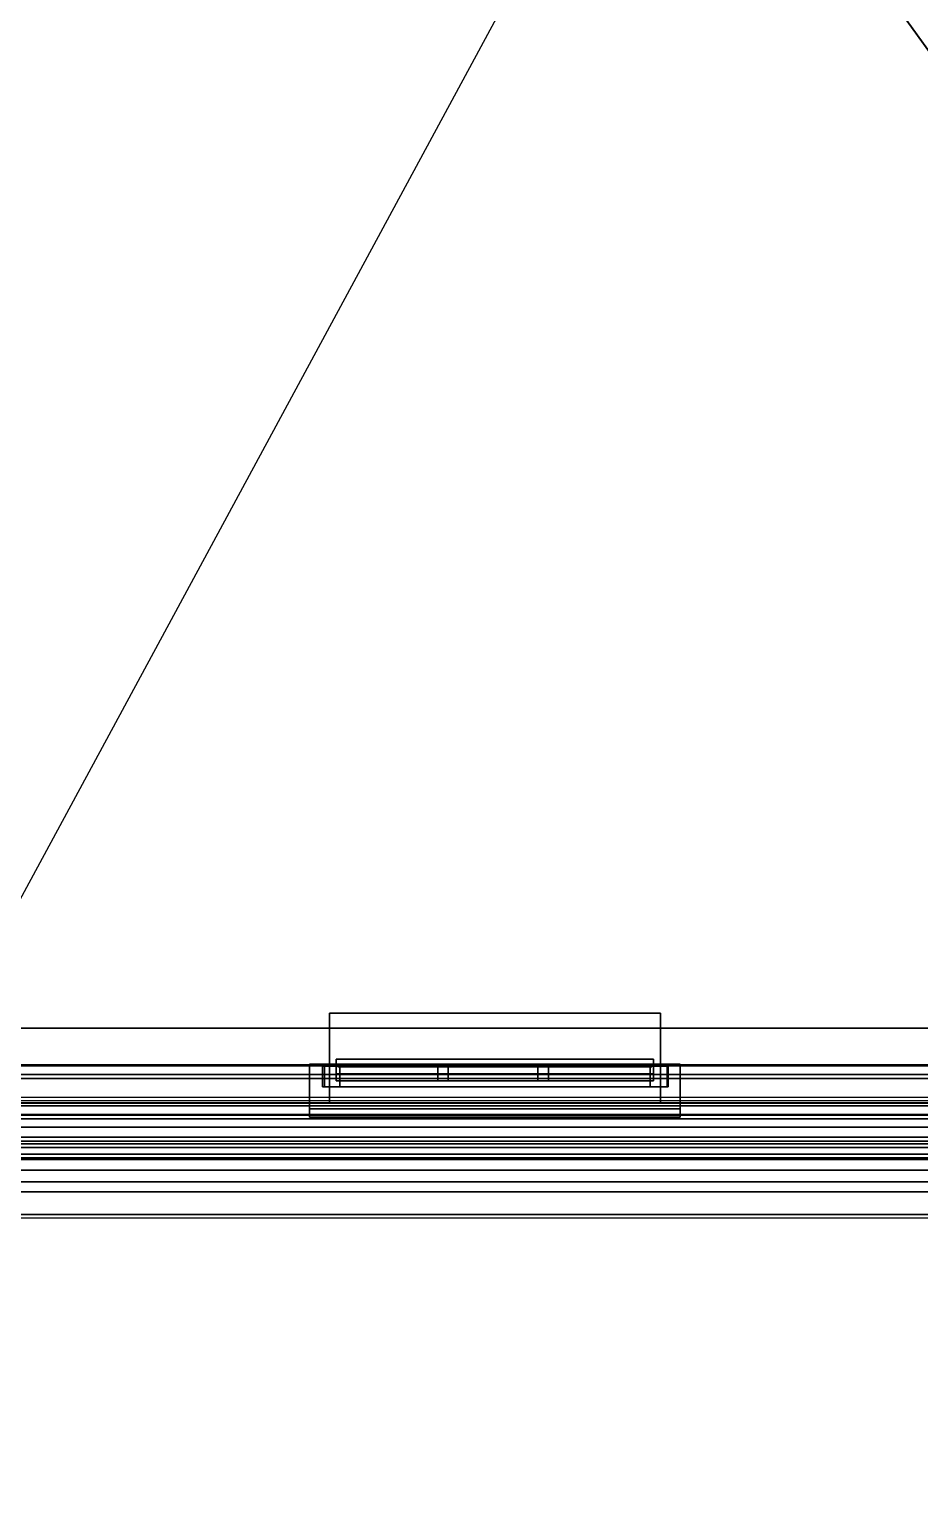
# Model space of a CAD drawing. Extents: x -152 to 154, y -106 to 95.
# Drawn here: x 77.45 to 103.27, y -63.51 to -21.02 of the extents above; entities that cross this region are included whole.
import ezdxf

# ---------------------------------------------------------------- set-up
doc = ezdxf.new("R2010")
doc.units = 0
for name, color, linetype in [('GLASS', 19, 'CONTINUOUS'), ('GROUND1', 253, 'CONTINUOUS'), ('ROOF1', 37, 'CONTINUOUS'), ('ROOF2', 59, 'CONTINUOUS'), ('WALL', 254, 'CONTINUOUS'), ('WALLBASE', 250, 'CONTINUOUS'), ('WALLCOV', 37, 'CONTINUOUS'), ('WALLVERT', 37, 'CONTINUOUS'), ('WINDOW', 9, 'CONTINUOUS')]:
    doc.layers.add(name, color=color, linetype=linetype)

msp = doc.modelspace()

# ---------------------------------------------------------------- linework, layer by layer
at = {"layer": 'GLASS'}
for points in [[(95.5, -51.123505, 87), (86.399994, -51.123505, 87), (86.399994, -51.123505, 61), (95.5, -51.123505, 61)], [(95.5, -51.123505, 50), (86.399994, -51.123505, 50), (86.399994, -51.123505, 24), (95.5, -51.123505, 24)], [(95.5, -51.123505, 16.5), (86.399994, -51.123505, 16.5), (86.399994, -51.123505, 5.5), (95.5, -51.123505, 5.5)]]:
    msp.add_3dface(points, dxfattribs=at)
at = {"layer": 'GROUND1', "invisible_edges": 8}
for points in [[(-151.5, 95, -0.075062), (-151.5, -80, -0.075062), (153.5, 95, -0.075062)], [(-151.5, -80, -0.075062), (-56.949997, -80, -0.075062), (153.5, 95, -0.075062)], [(-56.949997, -80, -0.075062), (-56.949997, -106, -0.075062), (153.5, 95, -0.075062)], [(153.5, 95, -0.075062), (-56.949997, -106, -0.075062), (58.949997, -80, -0.075062)], [(153.5, -80, -0.075062), (153.5, 95, -0.075062), (58.949997, -80, -0.075062)]]:
    msp.add_3dface(points, dxfattribs=at)
at = {"layer": 'ROOF1'}
for points in [[(127.5, -52, 105.704536), (127.5, 10, 105.704536), (127.5, 70, 105.704536), (82.527527, 10, 135.704529)], [(127.5, -52, 105.704536), (82.527527, 10, 135.704529), (0.5, 10, 135.704529), (0.5, -52, 105.704536)]]:
    msp.add_3dface(points, dxfattribs=at)
at = {"layer": 'ROOF2'}
for points in [[(132.100006, -55.5, 107.236023), (132.100006, 73.800003, 107.236023), (-130, 73.800003, 107.236023), (-130, -55.5, 107.236023)], [(82.844101, 10.491188, 135.770432), (82.350983, 10.035786, 135.778381), (126.62146, -51.420319, 106.346451), (127.123932, -50.977798, 106.33873)], [(82.844101, 10.491188, 135.770432), (127.123932, -50.977798, 106.33873), (127.123932, -50.995041, 105.35112), (82.844101, 10.473949, 134.782822)], [(82.350967, 10.053066, 136.768188), (81.857849, 9.59766, 136.776123), (126.118973, -51.845573, 107.343979), (126.621445, -51.403046, 107.336258)], [(126.62146, -51.420319, 106.346451), (82.350983, 10.035786, 135.778381), (82.350967, 10.053066, 136.768188), (126.621445, -51.403046, 107.336258)], [(81.857849, 9.580379, 135.786331), (81.364716, 9.124977, 135.794281), (125.616486, -52.305367, 106.361908), (126.118973, -51.862846, 106.354179)], [(81.857849, 9.580379, 135.786331), (126.118973, -51.862846, 106.354179), (126.118973, -51.845573, 107.343979), (81.857849, 9.59766, 136.776123)], [(81.364716, 9.107738, 134.806671), (125.616486, -52.322601, 105.37429), (125.616486, -52.305367, 106.361908), (81.364716, 9.124977, 135.794281)]]:
    msp.add_3dface(points, dxfattribs=at)
at = {"layer": 'WALL'}
for points in [[(86.149994, -49.568542, 87.199997), (86.149994, -52.168549, 87.199997), (86.149994, -52.168549, 60.800003), (86.149994, -49.568542, 60.800003)], [(86.149994, -52.168549, 60.800003), (95.75, -52.168549, 60.800003), (95.75, -49.568542, 60.800003), (86.149994, -49.568542, 60.800003)], [(95.75, -52.168549, 87.199997), (86.149994, -52.168549, 87.199997), (86.149994, -49.568542, 87.199997), (95.75, -49.568542, 87.199997)], [(86.149994, -49.568542, 50.200001), (86.149994, -52.168549, 50.200001), (86.149994, -52.168549, 23.800003), (86.149994, -49.568542, 23.800003)], [(86.149994, -52.168549, 23.800003), (95.75, -52.168549, 23.800003), (95.75, -49.568542, 23.800003), (86.149994, -49.568542, 23.800003)], [(95.75, -52.168549, 50.200001), (86.149994, -52.168549, 50.200001), (86.149994, -49.568542, 50.200001), (95.75, -49.568542, 50.200001)], [(95.75, -52.168549, 60.800003), (95.75, -52.168549, 87.199997), (95.75, -49.568542, 87.199997), (95.75, -49.568542, 60.800003)], [(95.75, -52.168549, 23.800003), (95.75, -52.168549, 50.200001), (95.75, -49.568542, 50.200001), (95.75, -49.568542, 23.800003)]]:
    msp.add_3dface(points, dxfattribs=at)
at = {"layer": 'WALL', "invisible_edges": 8}
for points in [[(73.25, -52.168549, 60.800003), (57.25, -52.168549, 55), (79.75, -52.168549, 55)], [(63.649994, -52.168549, 87.199997), (79.75, -52.168549, 100), (57.25, -52.168549, 100)], [(73.25, -52.168549, 23.800003), (57.25, -52.168549, 19.299999), (79.75, -52.168549, 19.299999)], [(63.649994, -52.168549, 50.200001), (79.75, -52.168549, 55), (57.25, -52.168549, 55)], [(79.75, -52.168549, 100), (63.649994, -52.168549, 87.199997), (73.25, -52.168549, 87.199997)], [(79.75, -52.168549, 55), (63.649994, -52.168549, 50.200001), (73.25, -52.168549, 50.200001)], [(79.75, -52.168549, 100), (73.25, -52.168549, 60.800003), (79.75, -52.168549, 55)], [(79.75, -52.168549, 100), (73.25, -52.168549, 87.199997), (73.25, -52.168549, 60.800003)], [(79.75, -52.168549, 55), (73.25, -52.168549, 23.800003), (79.75, -52.168549, 19.299999)], [(79.75, -52.168549, 55), (73.25, -52.168549, 50.200001), (73.25, -52.168549, 23.800003)], [(95.75, -52.168549, 60.800003), (79.75, -52.168549, 55), (102.25, -52.168549, 55)], [(86.149994, -52.168549, 60.800003), (79.75, -52.168549, 55), (95.75, -52.168549, 60.800003)], [(79.75, -52.168549, 55), (86.149994, -52.168549, 60.800003), (79.75, -52.168549, 100)], [(86.149994, -52.168549, 60.800003), (86.149994, -52.168549, 87.199997), (79.75, -52.168549, 100)], [(86.149994, -52.168549, 87.199997), (102.25, -52.168549, 100), (79.75, -52.168549, 100)], [(95.75, -52.168549, 23.800003), (79.75, -52.168549, 19.299999), (102.25, -52.168549, 19.299999)], [(86.149994, -52.168549, 23.800003), (79.75, -52.168549, 19.299999), (95.75, -52.168549, 23.800003)], [(79.75, -52.168549, 19.299999), (86.149994, -52.168549, 23.800003), (79.75, -52.168549, 55)], [(86.149994, -52.168549, 23.800003), (86.149994, -52.168549, 50.200001), (79.75, -52.168549, 55)], [(86.149994, -52.168549, 50.200001), (102.25, -52.168549, 55), (79.75, -52.168549, 55)], [(102.25, -52.168549, 100), (86.149994, -52.168549, 87.199997), (95.75, -52.168549, 87.199997)], [(102.25, -52.168549, 55), (86.149994, -52.168549, 50.200001), (95.75, -52.168549, 50.200001)], [(102.25, -52.168549, 100), (95.75, -52.168549, 60.800003), (102.25, -52.168549, 55)], [(102.25, -52.168549, 100), (95.75, -52.168549, 87.199997), (95.75, -52.168549, 60.800003)], [(102.25, -52.168549, 55), (95.75, -52.168549, 23.800003), (102.25, -52.168549, 19.299999)], [(102.25, -52.168549, 55), (95.75, -52.168549, 50.200001), (95.75, -52.168549, 23.800003)], [(118.25, -52.168549, 60.800003), (102.25, -52.168549, 55), (124.75, -52.168549, 55)], [(108.649994, -52.168549, 60.800003), (102.25, -52.168549, 55), (118.25, -52.168549, 60.800003)], [(102.25, -52.168549, 55), (108.649994, -52.168549, 60.800003), (102.25, -52.168549, 100)], [(108.649994, -52.168549, 60.800003), (108.649994, -52.168549, 87.199997), (102.25, -52.168549, 100)], [(108.649994, -52.168549, 87.199997), (124.75, -52.168549, 100), (102.25, -52.168549, 100)], [(118.25, -52.168549, 23.800003), (102.25, -52.168549, 19.299999), (124.75, -52.168549, 19.299999)], [(108.649994, -52.168549, 23.800003), (102.25, -52.168549, 19.299999), (118.25, -52.168549, 23.800003)], [(102.25, -52.168549, 19.299999), (108.649994, -52.168549, 23.800003), (102.25, -52.168549, 55)], [(108.649994, -52.168549, 23.800003), (108.649994, -52.168549, 50.200001), (102.25, -52.168549, 55)], [(108.649994, -52.168549, 50.200001), (124.75, -52.168549, 55), (102.25, -52.168549, 55)]]:
    msp.add_3dface(points, dxfattribs=at)
at = {"layer": 'WALLBASE'}
for points in [[(86.149994, -49.568542, 16.700001), (86.149994, -52.168549, 16.700001), (86.149994, -52.168549, 5.300003), (86.149994, -49.568542, 5.300003)], [(86.149994, -52.168549, 5.300003), (95.75, -52.168549, 5.300003), (95.75, -49.568542, 5.300003), (86.149994, -49.568542, 5.300003)], [(95.75, -52.168549, 16.700001), (86.149994, -52.168549, 16.700001), (86.149994, -49.568542, 16.700001), (95.75, -49.568542, 16.700001)], [(95.75, -52.168549, 5.300003), (95.75, -52.168549, 16.700001), (95.75, -49.568542, 16.700001), (95.75, -49.568542, 5.300003)]]:
    msp.add_3dface(points, dxfattribs=at)
at = {"layer": 'WALLBASE', "invisible_edges": 8}
for points in [[(73.25, -52.168549, 5.300003), (57.25, -52.168549, -0.5), (79.75, -52.168549, -0.5)], [(63.649994, -52.168549, 16.700001), (79.75, -52.168549, 19.299999), (57.25, -52.168549, 19.299999)], [(79.75, -52.168549, 19.299999), (63.649994, -52.168549, 16.700001), (73.25, -52.168549, 16.700001)], [(79.75, -52.168549, 19.299999), (73.25, -52.168549, 5.300003), (79.75, -52.168549, -0.5)], [(79.75, -52.168549, 19.299999), (73.25, -52.168549, 16.700001), (73.25, -52.168549, 5.300003)], [(95.75, -52.168549, 5.300003), (79.75, -52.168549, -0.5), (102.25, -52.168549, -0.5)], [(86.149994, -52.168549, 5.300003), (79.75, -52.168549, -0.5), (95.75, -52.168549, 5.300003)], [(79.75, -52.168549, -0.5), (86.149994, -52.168549, 5.300003), (79.75, -52.168549, 19.299999)], [(86.149994, -52.168549, 5.300003), (86.149994, -52.168549, 16.700001), (79.75, -52.168549, 19.299999)], [(86.149994, -52.168549, 16.700001), (102.25, -52.168549, 19.299999), (79.75, -52.168549, 19.299999)], [(102.25, -52.168549, 19.299999), (86.149994, -52.168549, 16.700001), (95.75, -52.168549, 16.700001)], [(102.25, -52.168549, 19.299999), (95.75, -52.168549, 5.300003), (102.25, -52.168549, -0.5)], [(102.25, -52.168549, 19.299999), (95.75, -52.168549, 16.700001), (95.75, -52.168549, 5.300003)], [(118.25, -52.168549, 5.300003), (102.25, -52.168549, -0.5), (124.75, -52.168549, -0.5)], [(108.649994, -52.168549, 5.300003), (102.25, -52.168549, -0.5), (118.25, -52.168549, 5.300003)], [(102.25, -52.168549, -0.5), (108.649994, -52.168549, 5.300003), (102.25, -52.168549, 19.299999)], [(108.649994, -52.168549, 5.300003), (108.649994, -52.168549, 16.700001), (102.25, -52.168549, 19.299999)], [(108.649994, -52.168549, 16.700001), (124.75, -52.168549, 19.299999), (102.25, -52.168549, 19.299999)]]:
    msp.add_3dface(points, dxfattribs=at)
at = {"layer": 'WALLCOV'}
for points in [[(128.44664, -51.346649, 105.219116), (130.874268, -53.774277, 105.273132), (-128.474274, -53.774277, 105.273132), (-126.046646, -51.346649, 105.219116)], [(128.560883, -51.460892, 102.896202), (128.18959, -51.0896, 103.112289), (-125.789597, -51.0896, 103.112289), (-126.160889, -51.460892, 102.896202)], [(128.161041, -51.061035, 104.949005), (128.44664, -51.346649, 105.219116), (-126.046646, -51.346649, 105.219116), (-125.761047, -51.061035, 104.949005)], [(128.18959, -51.0896, 103.112289), (128.161041, -51.061035, 104.949005), (-125.761047, -51.061035, 104.949005), (-125.789597, -51.0896, 103.112289)], [(129.729019, -52.629028, 102.834152), (128.560883, -51.460892, 102.896202), (-126.160889, -51.460892, 102.896202), (-127.329025, -52.629028, 102.834152)], [(129.199997, -52.100006, 100.1269), (129.971191, -52.871185, 100.035751), (-127.571198, -52.871185, 100.035751), (-126.800003, -52.100006, 100.1269)], [(129.271591, -52.171585, 102.591988), (129.729019, -52.629028, 102.834152), (-127.329025, -52.629028, 102.834152), (-126.871597, -52.171585, 102.591988)], [(129.621384, -52.521393, 101.246597), (129.35231, -52.252319, 101.085152), (-126.952316, -52.252319, 101.085152), (-127.22139, -52.521393, 101.246597)], [(129.35231, -52.252319, 101.085152), (129.271591, -52.171585, 102.591988), (-126.871597, -52.171585, 102.591988), (-126.952316, -52.252319, 101.085152)], [(130.267166, -53.167175, 101.085152), (129.621384, -52.521393, 101.246597), (-127.22139, -52.521393, 101.246597), (-127.867172, -53.167175, 101.085152)], [(129.971191, -52.871185, 100.035751), (130.267166, -53.167175, 99.524506), (-127.867172, -53.167175, 99.524506), (-127.571198, -52.871185, 100.035751)], [(130.267166, -53.167175, 99.524506), (130.912964, -53.812958, 99.524506), (-128.51297, -53.812958, 99.524506), (-127.867172, -53.167175, 99.524506)], [(130.859146, -53.75914, 101.246597), (130.455521, -53.35553, 101.273506), (-128.055527, -53.35553, 101.273506), (-128.459152, -53.75914, 101.246597)], [(130.563156, -53.463165, 100.789169), (130.859146, -53.75914, 101.246597), (-128.459152, -53.75914, 101.246597), (-128.163162, -53.463165, 100.789169)], [(130.751511, -53.65152, 100.600815), (130.374802, -53.274811, 100.627716), (-127.974808, -53.274811, 100.627716), (-128.351517, -53.65152, 100.600815)], [(130.374802, -53.274811, 100.627716), (130.563156, -53.463165, 100.789169), (-128.163162, -53.463165, 100.789169), (-127.974808, -53.274811, 100.627716)], [(130.455521, -53.35553, 101.273506), (130.267166, -53.167175, 101.085152), (-127.867172, -53.167175, 101.085152), (-128.055527, -53.35553, 101.273506)], [(130.874268, -53.774277, 105.273132), (131.216995, -54.117004, 105.543243), (-128.817001, -54.117004, 105.543243), (-128.474274, -53.774277, 105.273132)], [(130.912964, -53.812958, 99.766678), (130.751511, -53.65152, 100.008842), (-128.351517, -53.65152, 100.008842), (-128.51297, -53.812958, 99.766678)], [(130.912964, -53.812958, 99.524506), (130.912964, -53.812958, 99.766678), (-128.51297, -53.812958, 99.766678), (-128.51297, -53.812958, 99.524506)], [(130.751511, -53.65152, 100.008842), (130.751511, -53.65152, 100.600815), (-128.351517, -53.65152, 100.600815), (-128.351517, -53.65152, 100.008842)], [(131.216995, -54.117004, 106.029434), (131.559723, -54.459732, 106.056442), (-129.159729, -54.459732, 106.056442), (-128.817001, -54.117004, 106.029434)], [(131.216995, -54.117004, 105.543243), (131.216995, -54.117004, 106.029434), (-128.817001, -54.117004, 106.029434), (-128.817001, -54.117004, 105.543243)], [(131.845322, -54.745331, 106.677689), (132.502213, -55.402222, 106.785728), (-130.102219, -55.402222, 106.785728), (-129.445328, -54.745331, 106.677689)], [(131.559723, -54.459732, 106.434586), (131.845322, -54.745331, 106.677689), (-129.445328, -54.745331, 106.677689), (-129.159729, -54.459732, 106.434586)], [(131.559723, -54.459732, 106.056442), (131.559723, -54.459732, 106.434586), (-129.159729, -54.459732, 106.434586), (-129.159729, -54.459732, 106.056442)], [(132.502213, -55.402222, 106.785728), (132.507172, -55.407181, 107.244904), (-130.107178, -55.407181, 107.244904), (-130.102219, -55.402222, 106.785728)]]:
    msp.add_3dface(points, dxfattribs=at)
at = {"layer": 'WALLVERT'}
for points in [[(-120.5, -50, 19), (-120.5, -50, 22), (124.5, -50, 22), (124.5, -50, 19)], [(-120.5, -50, 22), (-120.5, -52.5, 22), (124.5, -52.5, 22), (124.5, -50, 22)], [(124.5, -52.5, 19), (-120.5, -52.5, 19), (-120.5, -50, 19), (124.5, -50, 19)], [(124.5, -52.5, 22), (-120.5, -52.5, 22), (-120.5, -52.5, 19), (124.5, -52.5, 19)]]:
    msp.add_3dface(points, dxfattribs=at)
at = {"layer": 'WINDOW'}
for points in [[(95.550003, -50.899994, 71.849998), (86.349991, -50.899994, 71.849998), (86.349991, -50.899994, 72.150002), (95.550003, -50.899994, 72.150002)], [(86.349991, -50.899994, 72.150002), (86.349991, -51.323502, 72.150002), (95.550003, -51.323502, 72.150002), (95.550003, -50.899994, 72.150002)], [(86.349991, -50.899994, 71.849998), (86.349991, -51.323502, 71.849998), (86.349991, -51.323502, 72.150002), (86.349991, -50.899994, 72.150002)], [(95.550003, -51.323502, 71.849998), (86.349991, -51.323502, 71.849998), (86.349991, -50.899994, 71.849998), (95.550003, -50.899994, 71.849998)], [(95.550003, -50.899994, 34.849998), (86.349991, -50.899994, 34.849998), (86.349991, -50.899994, 35.150002), (95.550003, -50.899994, 35.150002)], [(86.349991, -50.899994, 35.150002), (86.349991, -51.323502, 35.150002), (95.550003, -51.323502, 35.150002), (95.550003, -50.899994, 35.150002)], [(86.349991, -50.899994, 34.849998), (86.349991, -51.323502, 34.849998), (86.349991, -51.323502, 35.150002), (86.349991, -50.899994, 35.150002)], [(95.550003, -51.323502, 34.849998), (86.349991, -51.323502, 34.849998), (86.349991, -50.899994, 34.849998), (95.550003, -50.899994, 34.849998)], [(95.550003, -51.323502, 72.150002), (95.550003, -51.323502, 71.849998), (95.550003, -50.899994, 71.849998), (95.550003, -50.899994, 72.150002)], [(95.550003, -51.323502, 35.150002), (95.550003, -51.323502, 34.849998), (95.550003, -50.899994, 34.849998), (95.550003, -50.899994, 35.150002)], [(96.325745, -51.045197, 60.849998), (85.574249, -51.045197, 60.849998), (85.574249, -51.045197, 61.150002), (96.325745, -51.045197, 61.150002)], [(96.325745, -52.57782, 60.849998), (85.574249, -52.57782, 60.849998), (85.574249, -51.045197, 60.849998), (96.325745, -51.045197, 60.849998)], [(85.574249, -51.045197, 61.150002), (85.574249, -52.336792, 61.150002), (96.325745, -52.336792, 61.150002), (96.325745, -51.045197, 61.150002)], [(85.574249, -51.045197, 60.550003), (85.574249, -51.045197, 60.849998), (96.325745, -51.045197, 60.849998), (96.325745, -51.045197, 60.550003)], [(85.574249, -51.045197, 60.849998), (85.574249, -52.57782, 60.849998), (96.325745, -52.57782, 60.849998), (96.325745, -51.045197, 60.849998)], [(96.325745, -52.336792, 60.550003), (85.574249, -52.336792, 60.550003), (85.574249, -51.045197, 60.550003), (96.325745, -51.045197, 60.550003)], [(96.325745, -51.045197, 23.849998), (85.574249, -51.045197, 23.849998), (85.574249, -51.045197, 24.150002), (96.325745, -51.045197, 24.150002)], [(96.325745, -52.57782, 23.849998), (85.574249, -52.57782, 23.849998), (85.574249, -51.045197, 23.849998), (96.325745, -51.045197, 23.849998)], [(85.574249, -51.045197, 24.150002), (85.574249, -52.336792, 24.150002), (96.325745, -52.336792, 24.150002), (96.325745, -51.045197, 24.150002)], [(85.574249, -51.045197, 23.550003), (85.574249, -51.045197, 23.849998), (96.325745, -51.045197, 23.849998), (96.325745, -51.045197, 23.550003)], [(85.574249, -51.045197, 23.849998), (85.574249, -52.57782, 23.849998), (96.325745, -52.57782, 23.849998), (96.325745, -51.045197, 23.849998)], [(96.325745, -52.336792, 23.550003), (85.574249, -52.336792, 23.550003), (85.574249, -51.045197, 23.550003), (96.325745, -51.045197, 23.550003)], [(96.325745, -51.045197, 5.349998), (85.574249, -51.045197, 5.349998), (85.574249, -51.045197, 5.650002), (96.325745, -51.045197, 5.650002)], [(96.325745, -52.57782, 5.349998), (85.574249, -52.57782, 5.349998), (85.574249, -51.045197, 5.349998), (96.325745, -51.045197, 5.349998)], [(85.574249, -51.045197, 5.650002), (85.574249, -52.336792, 5.650002), (96.325745, -52.336792, 5.650002), (96.325745, -51.045197, 5.650002)], [(85.574249, -51.045197, 5.050003), (85.574249, -51.045197, 5.349998), (96.325745, -51.045197, 5.349998), (96.325745, -51.045197, 5.050003)], [(85.574249, -51.045197, 5.349998), (85.574249, -52.57782, 5.349998), (96.325745, -52.57782, 5.349998), (96.325745, -51.045197, 5.349998)], [(96.325745, -52.336792, 5.050003), (85.574249, -52.336792, 5.050003), (85.574249, -51.045197, 5.050003), (96.325745, -51.045197, 5.050003)], [(86.449997, -51.699997, 60.626999), (85.949997, -51.699997, 60.626999), (85.949997, -51.100006, 60.626999), (86.449997, -51.100006, 60.626999)], [(85.949997, -51.100006, 87.488998), (85.949997, -51.699997, 87.488998), (86.449997, -51.699997, 87.488998), (86.449997, -51.100006, 87.488998)], [(85.949997, -51.100006, 60.626999), (85.949997, -51.100006, 87.488998), (86.449997, -51.100006, 87.488998), (86.449997, -51.100006, 60.626999)], [(85.949997, -51.699997, 60.626999), (85.949997, -51.699997, 87.488998), (85.949997, -51.100006, 87.488998), (85.949997, -51.100006, 60.626999)], [(86.449997, -51.699997, 23.626999), (85.949997, -51.699997, 23.626999), (85.949997, -51.100006, 23.626999), (86.449997, -51.100006, 23.626999)], [(85.949997, -51.100006, 50.488998), (85.949997, -51.699997, 50.488998), (86.449997, -51.699997, 50.488998), (86.449997, -51.100006, 50.488998)], [(85.949997, -51.100006, 23.626999), (85.949997, -51.100006, 50.488998), (86.449997, -51.100006, 50.488998), (86.449997, -51.100006, 23.626999)], [(85.949997, -51.699997, 23.626999), (85.949997, -51.699997, 50.488998), (85.949997, -51.100006, 50.488998), (85.949997, -51.100006, 23.626999)], [(86.449997, -51.699997, 5.126999), (85.949997, -51.699997, 5.126999), (85.949997, -51.100006, 5.126999), (86.449997, -51.100006, 5.126999)], [(85.949997, -51.100006, 16.988998), (85.949997, -51.699997, 16.988998), (86.449997, -51.699997, 16.988998), (86.449997, -51.100006, 16.988998)], [(85.949997, -51.100006, 5.126999), (85.949997, -51.100006, 16.988998), (86.449997, -51.100006, 16.988998), (86.449997, -51.100006, 5.126999)], [(85.949997, -51.699997, 5.126999), (85.949997, -51.699997, 16.988998), (85.949997, -51.100006, 16.988998), (85.949997, -51.100006, 5.126999)], [(86.011002, -51.100006, 87.5), (86.011002, -51.699997, 87.5), (95.972992, -51.699997, 87.5), (95.972992, -51.100006, 87.5)], [(86.011002, -51.100006, 87), (86.011002, -51.699997, 87), (86.011002, -51.699997, 87.5), (86.011002, -51.100006, 87.5)], [(95.972992, -51.100006, 87), (86.011002, -51.100006, 87), (86.011002, -51.100006, 87.5), (95.972992, -51.100006, 87.5)], [(95.972992, -51.699997, 87), (86.011002, -51.699997, 87), (86.011002, -51.100006, 87), (95.972992, -51.100006, 87)], [(86.011002, -51.100006, 50.5), (86.011002, -51.699997, 50.5), (95.972992, -51.699997, 50.5), (95.972992, -51.100006, 50.5)], [(86.011002, -51.100006, 50), (86.011002, -51.699997, 50), (86.011002, -51.699997, 50.5), (86.011002, -51.100006, 50.5)], [(95.972992, -51.100006, 50), (86.011002, -51.100006, 50), (86.011002, -51.100006, 50.5), (95.972992, -51.100006, 50.5)], [(95.972992, -51.699997, 50), (86.011002, -51.699997, 50), (86.011002, -51.100006, 50), (95.972992, -51.100006, 50)], [(86.011002, -51.100006, 17), (86.011002, -51.699997, 17), (95.972992, -51.699997, 17), (95.972992, -51.100006, 17)], [(86.011002, -51.100006, 16.5), (86.011002, -51.699997, 16.5), (86.011002, -51.699997, 17), (86.011002, -51.100006, 17)], [(95.972992, -51.100006, 16.5), (86.011002, -51.100006, 16.5), (86.011002, -51.100006, 17), (95.972992, -51.100006, 17)], [(95.972992, -51.699997, 16.5), (86.011002, -51.699997, 16.5), (86.011002, -51.100006, 16.5), (95.972992, -51.100006, 16.5)], [(95.550003, -51.100006, 64.449997), (86.349991, -51.100006, 64.449997), (86.349991, -51.100006, 64.75), (95.550003, -51.100006, 64.75)], [(86.349991, -51.100006, 64.75), (86.349991, -51.523499, 64.75), (95.550003, -51.523499, 64.75), (95.550003, -51.100006, 64.75)], [(86.349991, -51.100006, 64.449997), (86.349991, -51.523499, 64.449997), (86.349991, -51.523499, 64.75), (86.349991, -51.100006, 64.75)], [(95.550003, -51.523499, 64.449997), (86.349991, -51.523499, 64.449997), (86.349991, -51.100006, 64.449997), (95.550003, -51.100006, 64.449997)], [(95.550003, -51.100006, 68.25), (86.349991, -51.100006, 68.25), (86.349991, -51.100006, 68.550003), (95.550003, -51.100006, 68.550003)], [(86.349991, -51.100006, 68.550003), (86.349991, -51.523499, 68.550003), (95.550003, -51.523499, 68.550003), (95.550003, -51.100006, 68.550003)], [(86.349991, -51.100006, 68.25), (86.349991, -51.523499, 68.25), (86.349991, -51.523499, 68.550003), (86.349991, -51.100006, 68.550003)], [(95.550003, -51.523499, 68.25), (86.349991, -51.523499, 68.25), (86.349991, -51.100006, 68.25), (95.550003, -51.100006, 68.25)], [(95.550003, -51.100006, 71.998505), (86.349991, -51.100006, 71.998505), (86.349991, -51.100006, 72.601501), (95.550003, -51.100006, 72.601501)], [(86.349991, -51.100006, 72.601501), (86.349991, -51.523499, 72.601501), (95.550003, -51.523499, 72.601501), (95.550003, -51.100006, 72.601501)], [(86.349991, -51.100006, 71.998505), (86.349991, -51.523499, 71.998505), (86.349991, -51.523499, 72.601501), (86.349991, -51.100006, 72.601501)], [(95.550003, -51.523499, 71.998505), (86.349991, -51.523499, 71.998505), (86.349991, -51.100006, 71.998505), (95.550003, -51.100006, 71.998505)], [(95.550003, -51.100006, 75.849998), (86.349991, -51.100006, 75.849998), (86.349991, -51.100006, 76.150002), (95.550003, -51.100006, 76.150002)], [(86.349991, -51.100006, 76.150002), (86.349991, -51.523499, 76.150002), (95.550003, -51.523499, 76.150002), (95.550003, -51.100006, 76.150002)], [(86.349991, -51.100006, 75.849998), (86.349991, -51.523499, 75.849998), (86.349991, -51.523499, 76.150002), (86.349991, -51.100006, 76.150002)], [(95.550003, -51.523499, 75.849998), (86.349991, -51.523499, 75.849998), (86.349991, -51.100006, 75.849998), (95.550003, -51.100006, 75.849998)], [(95.550003, -51.100006, 79.449997), (86.349991, -51.100006, 79.449997), (86.349991, -51.100006, 79.75), (95.550003, -51.100006, 79.75)], [(86.349991, -51.100006, 79.75), (86.349991, -51.523499, 79.75), (95.550003, -51.523499, 79.75), (95.550003, -51.100006, 79.75)], [(86.349991, -51.100006, 79.449997), (86.349991, -51.523499, 79.449997), (86.349991, -51.523499, 79.75), (86.349991, -51.100006, 79.75)], [(95.550003, -51.523499, 79.449997), (86.349991, -51.523499, 79.449997), (86.349991, -51.100006, 79.449997), (95.550003, -51.100006, 79.449997)], [(95.550003, -51.100006, 83.25), (86.349991, -51.100006, 83.25), (86.349991, -51.100006, 83.550003), (95.550003, -51.100006, 83.550003)], [(86.349991, -51.100006, 83.550003), (86.349991, -51.523499, 83.550003), (95.550003, -51.523499, 83.550003), (95.550003, -51.100006, 83.550003)], [(86.349991, -51.100006, 83.25), (86.349991, -51.523499, 83.25), (86.349991, -51.523499, 83.550003), (86.349991, -51.100006, 83.550003)], [(95.550003, -51.523499, 83.25), (86.349991, -51.523499, 83.25), (86.349991, -51.100006, 83.25), (95.550003, -51.100006, 83.25)], [(95.550003, -51.100006, 27.450001), (86.349991, -51.100006, 27.450001), (86.349991, -51.100006, 27.75), (95.550003, -51.100006, 27.75)], [(86.349991, -51.100006, 27.75), (86.349991, -51.523499, 27.75), (95.550003, -51.523499, 27.75), (95.550003, -51.100006, 27.75)], [(86.349991, -51.100006, 27.450001), (86.349991, -51.523499, 27.450001), (86.349991, -51.523499, 27.75), (86.349991, -51.100006, 27.75)], [(95.550003, -51.523499, 27.450001), (86.349991, -51.523499, 27.450001), (86.349991, -51.100006, 27.450001), (95.550003, -51.100006, 27.450001)], [(95.550003, -51.100006, 31.25), (86.349991, -51.100006, 31.25), (86.349991, -51.100006, 31.549999), (95.550003, -51.100006, 31.549999)], [(86.349991, -51.100006, 31.549999), (86.349991, -51.523499, 31.549999), (95.550003, -51.523499, 31.549999), (95.550003, -51.100006, 31.549999)], [(86.349991, -51.100006, 31.25), (86.349991, -51.523499, 31.25), (86.349991, -51.523499, 31.549999), (86.349991, -51.100006, 31.549999)], [(95.550003, -51.523499, 31.25), (86.349991, -51.523499, 31.25), (86.349991, -51.100006, 31.25), (95.550003, -51.100006, 31.25)], [(95.550003, -51.100006, 34.998501), (86.349991, -51.100006, 34.998501), (86.349991, -51.100006, 35.601501), (95.550003, -51.100006, 35.601501)], [(86.349991, -51.100006, 35.601501), (86.349991, -51.523499, 35.601501), (95.550003, -51.523499, 35.601501), (95.550003, -51.100006, 35.601501)], [(86.349991, -51.100006, 34.998501), (86.349991, -51.523499, 34.998501), (86.349991, -51.523499, 35.601501), (86.349991, -51.100006, 35.601501)], [(95.550003, -51.523499, 34.998501), (86.349991, -51.523499, 34.998501), (86.349991, -51.100006, 34.998501), (95.550003, -51.100006, 34.998501)], [(95.550003, -51.100006, 38.849998), (86.349991, -51.100006, 38.849998), (86.349991, -51.100006, 39.150002), (95.550003, -51.100006, 39.150002)], [(86.349991, -51.100006, 39.150002), (86.349991, -51.523499, 39.150002), (95.550003, -51.523499, 39.150002), (95.550003, -51.100006, 39.150002)], [(86.349991, -51.100006, 38.849998), (86.349991, -51.523499, 38.849998), (86.349991, -51.523499, 39.150002), (86.349991, -51.100006, 39.150002)], [(95.550003, -51.523499, 38.849998), (86.349991, -51.523499, 38.849998), (86.349991, -51.100006, 38.849998), (95.550003, -51.100006, 38.849998)], [(95.550003, -51.100006, 42.450001), (86.349991, -51.100006, 42.450001), (86.349991, -51.100006, 42.75), (95.550003, -51.100006, 42.75)], [(86.349991, -51.100006, 42.75), (86.349991, -51.523499, 42.75), (95.550003, -51.523499, 42.75), (95.550003, -51.100006, 42.75)], [(86.349991, -51.100006, 42.450001), (86.349991, -51.523499, 42.450001), (86.349991, -51.523499, 42.75), (86.349991, -51.100006, 42.75)], [(95.550003, -51.523499, 42.450001), (86.349991, -51.523499, 42.450001), (86.349991, -51.100006, 42.450001), (95.550003, -51.100006, 42.450001)], [(95.550003, -51.100006, 46.25), (86.349991, -51.100006, 46.25), (86.349991, -51.100006, 46.549999), (95.550003, -51.100006, 46.549999)], [(86.349991, -51.100006, 46.549999), (86.349991, -51.523499, 46.549999), (95.550003, -51.523499, 46.549999), (95.550003, -51.100006, 46.549999)], [(86.349991, -51.100006, 46.25), (86.349991, -51.523499, 46.25), (86.349991, -51.523499, 46.549999), (86.349991, -51.100006, 46.549999)], [(95.550003, -51.523499, 46.25), (86.349991, -51.523499, 46.25), (86.349991, -51.100006, 46.25), (95.550003, -51.100006, 46.25)], [(95.550003, -51.100006, 8.950001), (86.349991, -51.100006, 8.950001), (86.349991, -51.100006, 9.25), (95.550003, -51.100006, 9.25)], [(86.349991, -51.100006, 9.25), (86.349991, -51.523499, 9.25), (95.550003, -51.523499, 9.25), (95.550003, -51.100006, 9.25)], [(86.349991, -51.100006, 8.950001), (86.349991, -51.523499, 8.950001), (86.349991, -51.523499, 9.25), (86.349991, -51.100006, 9.25)], [(95.550003, -51.523499, 8.950001), (86.349991, -51.523499, 8.950001), (86.349991, -51.100006, 8.950001), (95.550003, -51.100006, 8.950001)], [(95.550003, -51.100006, 12.75), (86.349991, -51.100006, 12.75), (86.349991, -51.100006, 13.049999), (95.550003, -51.100006, 13.049999)], [(86.349991, -51.100006, 13.049999), (86.349991, -51.523499, 13.049999), (95.550003, -51.523499, 13.049999), (95.550003, -51.100006, 13.049999)], [(86.349991, -51.100006, 12.75), (86.349991, -51.523499, 12.75), (86.349991, -51.523499, 13.049999), (86.349991, -51.100006, 13.049999)], [(95.550003, -51.523499, 12.75), (86.349991, -51.523499, 12.75), (86.349991, -51.100006, 12.75), (95.550003, -51.100006, 12.75)], [(86.349991, -51.323502, 72.150002), (86.349991, -51.323502, 71.849998), (95.550003, -51.323502, 71.849998), (95.550003, -51.323502, 72.150002)], [(86.349991, -51.323502, 35.150002), (86.349991, -51.323502, 34.849998), (95.550003, -51.323502, 34.849998), (95.550003, -51.323502, 35.150002)], [(86.449997, -51.100006, 87.488998), (86.449997, -51.699997, 87.488998), (86.449997, -51.699997, 60.626999), (86.449997, -51.100006, 60.626999)], [(86.449997, -51.100006, 50.488998), (86.449997, -51.699997, 50.488998), (86.449997, -51.699997, 23.626999), (86.449997, -51.100006, 23.626999)], [(86.449997, -51.100006, 16.988998), (86.449997, -51.699997, 16.988998), (86.449997, -51.699997, 5.126999), (86.449997, -51.100006, 5.126999)], [(89.600006, -51.100006, 87.399994), (89.600006, -51.100006, 61.099998), (89.300003, -51.100006, 61.099998), (89.300003, -51.100006, 87.399994)], [(89.300003, -51.100006, 61.099998), (89.300003, -51.523499, 61.099998), (89.300003, -51.523499, 87.399994), (89.300003, -51.100006, 87.399994)], [(89.600006, -51.100006, 61.099998), (89.600006, -51.523499, 61.099998), (89.300003, -51.523499, 61.099998), (89.300003, -51.100006, 61.099998)], [(89.300003, -51.523499, 87.399994), (89.600006, -51.523499, 87.399994), (89.600006, -51.100006, 87.399994), (89.300003, -51.100006, 87.399994)], [(89.600006, -51.100006, 50.399998), (89.600006, -51.100006, 24.099998), (89.300003, -51.100006, 24.099998), (89.300003, -51.100006, 50.399998)], [(89.300003, -51.100006, 24.099998), (89.300003, -51.523499, 24.099998), (89.300003, -51.523499, 50.399998), (89.300003, -51.100006, 50.399998)], [(89.600006, -51.100006, 24.099998), (89.600006, -51.523499, 24.099998), (89.300003, -51.523499, 24.099998), (89.300003, -51.100006, 24.099998)], [(89.300003, -51.523499, 50.399998), (89.600006, -51.523499, 50.399998), (89.600006, -51.100006, 50.399998), (89.300003, -51.100006, 50.399998)], [(89.600006, -51.100006, 16.899998), (89.600006, -51.100006, 5.599998), (89.300003, -51.100006, 5.599998), (89.300003, -51.100006, 16.899998)], [(89.300003, -51.100006, 5.599998), (89.300003, -51.523499, 5.599998), (89.300003, -51.523499, 16.899998), (89.300003, -51.100006, 16.899998)], [(89.600006, -51.100006, 5.599998), (89.600006, -51.523499, 5.599998), (89.300003, -51.523499, 5.599998), (89.300003, -51.100006, 5.599998)], [(89.300003, -51.523499, 16.899998), (89.600006, -51.523499, 16.899998), (89.600006, -51.100006, 16.899998), (89.300003, -51.100006, 16.899998)], [(89.600006, -51.523499, 87.399994), (89.600006, -51.523499, 61.099998), (89.600006, -51.100006, 61.099998), (89.600006, -51.100006, 87.399994)], [(89.600006, -51.523499, 50.399998), (89.600006, -51.523499, 24.099998), (89.600006, -51.100006, 24.099998), (89.600006, -51.100006, 50.399998)], [(89.600006, -51.523499, 16.899998), (89.600006, -51.523499, 5.599998), (89.600006, -51.100006, 5.599998), (89.600006, -51.100006, 16.899998)], [(92.5, -51.100006, 87.399994), (92.5, -51.100006, 61.099998), (92.199997, -51.100006, 61.099998), (92.199997, -51.100006, 87.399994)], [(92.199997, -51.100006, 61.099998), (92.199997, -51.523499, 61.099998), (92.199997, -51.523499, 87.399994), (92.199997, -51.100006, 87.399994)], [(92.5, -51.100006, 61.099998), (92.5, -51.523499, 61.099998), (92.199997, -51.523499, 61.099998), (92.199997, -51.100006, 61.099998)], [(92.199997, -51.523499, 87.399994), (92.5, -51.523499, 87.399994), (92.5, -51.100006, 87.399994), (92.199997, -51.100006, 87.399994)], [(92.5, -51.100006, 50.399998), (92.5, -51.100006, 24.099998), (92.199997, -51.100006, 24.099998), (92.199997, -51.100006, 50.399998)], [(92.199997, -51.100006, 24.099998), (92.199997, -51.523499, 24.099998), (92.199997, -51.523499, 50.399998), (92.199997, -51.100006, 50.399998)], [(92.5, -51.100006, 24.099998), (92.5, -51.523499, 24.099998), (92.199997, -51.523499, 24.099998), (92.199997, -51.100006, 24.099998)], [(92.199997, -51.523499, 50.399998), (92.5, -51.523499, 50.399998), (92.5, -51.100006, 50.399998), (92.199997, -51.100006, 50.399998)], [(92.5, -51.100006, 16.899998), (92.5, -51.100006, 5.599998), (92.199997, -51.100006, 5.599998), (92.199997, -51.100006, 16.899998)], [(92.199997, -51.100006, 5.599998), (92.199997, -51.523499, 5.599998), (92.199997, -51.523499, 16.899998), (92.199997, -51.100006, 16.899998)], [(92.5, -51.100006, 5.599998), (92.5, -51.523499, 5.599998), (92.199997, -51.523499, 5.599998), (92.199997, -51.100006, 5.599998)], [(92.199997, -51.523499, 16.899998), (92.5, -51.523499, 16.899998), (92.5, -51.100006, 16.899998), (92.199997, -51.100006, 16.899998)], [(92.5, -51.523499, 87.399994), (92.5, -51.523499, 61.099998), (92.5, -51.100006, 61.099998), (92.5, -51.100006, 87.399994)], [(92.5, -51.523499, 50.399998), (92.5, -51.523499, 24.099998), (92.5, -51.100006, 24.099998), (92.5, -51.100006, 50.399998)], [(92.5, -51.523499, 16.899998), (92.5, -51.523499, 5.599998), (92.5, -51.100006, 5.599998), (92.5, -51.100006, 16.899998)], [(95.949997, -51.699997, 60.626999), (95.449997, -51.699997, 60.626999), (95.449997, -51.100006, 60.626999), (95.949997, -51.100006, 60.626999)], [(95.449997, -51.100006, 87.488998), (95.449997, -51.699997, 87.488998), (95.949997, -51.699997, 87.488998), (95.949997, -51.100006, 87.488998)], [(95.449997, -51.100006, 60.626999), (95.449997, -51.100006, 87.488998), (95.949997, -51.100006, 87.488998), (95.949997, -51.100006, 60.626999)], [(95.449997, -51.699997, 60.626999), (95.449997, -51.699997, 87.488998), (95.449997, -51.100006, 87.488998), (95.449997, -51.100006, 60.626999)], [(95.949997, -51.699997, 23.626999), (95.449997, -51.699997, 23.626999), (95.449997, -51.100006, 23.626999), (95.949997, -51.100006, 23.626999)], [(95.449997, -51.100006, 50.488998), (95.449997, -51.699997, 50.488998), (95.949997, -51.699997, 50.488998), (95.949997, -51.100006, 50.488998)], [(95.449997, -51.100006, 23.626999), (95.449997, -51.100006, 50.488998), (95.949997, -51.100006, 50.488998), (95.949997, -51.100006, 23.626999)], [(95.449997, -51.699997, 23.626999), (95.449997, -51.699997, 50.488998), (95.449997, -51.100006, 50.488998), (95.449997, -51.100006, 23.626999)], [(95.949997, -51.699997, 5.126999), (95.449997, -51.699997, 5.126999), (95.449997, -51.100006, 5.126999), (95.949997, -51.100006, 5.126999)], [(95.449997, -51.100006, 16.988998), (95.449997, -51.699997, 16.988998), (95.949997, -51.699997, 16.988998), (95.949997, -51.100006, 16.988998)], [(95.449997, -51.100006, 5.126999), (95.449997, -51.100006, 16.988998), (95.949997, -51.100006, 16.988998), (95.949997, -51.100006, 5.126999)], [(95.449997, -51.699997, 5.126999), (95.449997, -51.699997, 16.988998), (95.449997, -51.100006, 16.988998), (95.449997, -51.100006, 5.126999)], [(95.550003, -51.523499, 64.75), (95.550003, -51.523499, 64.449997), (95.550003, -51.100006, 64.449997), (95.550003, -51.100006, 64.75)], [(95.550003, -51.523499, 68.550003), (95.550003, -51.523499, 68.25), (95.550003, -51.100006, 68.25), (95.550003, -51.100006, 68.550003)], [(95.550003, -51.523499, 72.601501), (95.550003, -51.523499, 71.998505), (95.550003, -51.100006, 71.998505), (95.550003, -51.100006, 72.601501)], [(95.550003, -51.523499, 76.150002), (95.550003, -51.523499, 75.849998), (95.550003, -51.100006, 75.849998), (95.550003, -51.100006, 76.150002)], [(95.550003, -51.523499, 79.75), (95.550003, -51.523499, 79.449997), (95.550003, -51.100006, 79.449997), (95.550003, -51.100006, 79.75)], [(95.550003, -51.523499, 83.550003), (95.550003, -51.523499, 83.25), (95.550003, -51.100006, 83.25), (95.550003, -51.100006, 83.550003)], [(95.550003, -51.523499, 27.75), (95.550003, -51.523499, 27.450001), (95.550003, -51.100006, 27.450001), (95.550003, -51.100006, 27.75)], [(95.550003, -51.523499, 31.549999), (95.550003, -51.523499, 31.25), (95.550003, -51.100006, 31.25), (95.550003, -51.100006, 31.549999)], [(95.550003, -51.523499, 35.601501), (95.550003, -51.523499, 34.998501), (95.550003, -51.100006, 34.998501), (95.550003, -51.100006, 35.601501)], [(95.550003, -51.523499, 39.150002), (95.550003, -51.523499, 38.849998), (95.550003, -51.100006, 38.849998), (95.550003, -51.100006, 39.150002)], [(95.550003, -51.523499, 42.75), (95.550003, -51.523499, 42.450001), (95.550003, -51.100006, 42.450001), (95.550003, -51.100006, 42.75)], [(95.550003, -51.523499, 46.549999), (95.550003, -51.523499, 46.25), (95.550003, -51.100006, 46.25), (95.550003, -51.100006, 46.549999)], [(95.550003, -51.523499, 9.25), (95.550003, -51.523499, 8.950001), (95.550003, -51.100006, 8.950001), (95.550003, -51.100006, 9.25)], [(95.550003, -51.523499, 13.049999), (95.550003, -51.523499, 12.75), (95.550003, -51.100006, 12.75), (95.550003, -51.100006, 13.049999)], [(95.949997, -51.100006, 87.488998), (95.949997, -51.699997, 87.488998), (95.949997, -51.699997, 60.626999), (95.949997, -51.100006, 60.626999)], [(95.949997, -51.100006, 50.488998), (95.949997, -51.699997, 50.488998), (95.949997, -51.699997, 23.626999), (95.949997, -51.100006, 23.626999)], [(95.949997, -51.100006, 16.988998), (95.949997, -51.699997, 16.988998), (95.949997, -51.699997, 5.126999), (95.949997, -51.100006, 5.126999)], [(95.972992, -51.699997, 87.5), (95.972992, -51.699997, 87), (95.972992, -51.100006, 87), (95.972992, -51.100006, 87.5)], [(95.972992, -51.699997, 50.5), (95.972992, -51.699997, 50), (95.972992, -51.100006, 50), (95.972992, -51.100006, 50.5)], [(95.972992, -51.699997, 17), (95.972992, -51.699997, 16.5), (95.972992, -51.100006, 16.5), (95.972992, -51.100006, 17)], [(86.449997, -51.699997, 87.488998), (85.949997, -51.699997, 87.488998), (85.949997, -51.699997, 60.626999), (86.449997, -51.699997, 60.626999)], [(86.449997, -51.699997, 50.488998), (85.949997, -51.699997, 50.488998), (85.949997, -51.699997, 23.626999), (86.449997, -51.699997, 23.626999)], [(86.449997, -51.699997, 16.988998), (85.949997, -51.699997, 16.988998), (85.949997, -51.699997, 5.126999), (86.449997, -51.699997, 5.126999)], [(86.011002, -51.699997, 87.5), (86.011002, -51.699997, 87), (95.972992, -51.699997, 87), (95.972992, -51.699997, 87.5)], [(86.011002, -51.699997, 50.5), (86.011002, -51.699997, 50), (95.972992, -51.699997, 50), (95.972992, -51.699997, 50.5)], [(86.011002, -51.699997, 17), (86.011002, -51.699997, 16.5), (95.972992, -51.699997, 16.5), (95.972992, -51.699997, 17)], [(86.349991, -51.523499, 64.75), (86.349991, -51.523499, 64.449997), (95.550003, -51.523499, 64.449997), (95.550003, -51.523499, 64.75)], [(86.349991, -51.523499, 68.550003), (86.349991, -51.523499, 68.25), (95.550003, -51.523499, 68.25), (95.550003, -51.523499, 68.550003)], [(86.349991, -51.523499, 72.601501), (86.349991, -51.523499, 71.998505), (95.550003, -51.523499, 71.998505), (95.550003, -51.523499, 72.601501)], [(86.349991, -51.523499, 76.150002), (86.349991, -51.523499, 75.849998), (95.550003, -51.523499, 75.849998), (95.550003, -51.523499, 76.150002)], [(86.349991, -51.523499, 79.75), (86.349991, -51.523499, 79.449997), (95.550003, -51.523499, 79.449997), (95.550003, -51.523499, 79.75)], [(86.349991, -51.523499, 83.550003), (86.349991, -51.523499, 83.25), (95.550003, -51.523499, 83.25), (95.550003, -51.523499, 83.550003)], [(86.349991, -51.523499, 27.75), (86.349991, -51.523499, 27.450001), (95.550003, -51.523499, 27.450001), (95.550003, -51.523499, 27.75)], [(86.349991, -51.523499, 31.549999), (86.349991, -51.523499, 31.25), (95.550003, -51.523499, 31.25), (95.550003, -51.523499, 31.549999)], [(86.349991, -51.523499, 35.601501), (86.349991, -51.523499, 34.998501), (95.550003, -51.523499, 34.998501), (95.550003, -51.523499, 35.601501)], [(86.349991, -51.523499, 39.150002), (86.349991, -51.523499, 38.849998), (95.550003, -51.523499, 38.849998), (95.550003, -51.523499, 39.150002)], [(86.349991, -51.523499, 42.75), (86.349991, -51.523499, 42.450001), (95.550003, -51.523499, 42.450001), (95.550003, -51.523499, 42.75)], [(86.349991, -51.523499, 46.549999), (86.349991, -51.523499, 46.25), (95.550003, -51.523499, 46.25), (95.550003, -51.523499, 46.549999)], [(86.349991, -51.523499, 9.25), (86.349991, -51.523499, 8.950001), (95.550003, -51.523499, 8.950001), (95.550003, -51.523499, 9.25)], [(86.349991, -51.523499, 13.049999), (86.349991, -51.523499, 12.75), (95.550003, -51.523499, 12.75), (95.550003, -51.523499, 13.049999)], [(89.300003, -51.523499, 61.099998), (89.600006, -51.523499, 61.099998), (89.600006, -51.523499, 87.399994), (89.300003, -51.523499, 87.399994)], [(89.300003, -51.523499, 24.099998), (89.600006, -51.523499, 24.099998), (89.600006, -51.523499, 50.399998), (89.300003, -51.523499, 50.399998)], [(89.300003, -51.523499, 5.599998), (89.600006, -51.523499, 5.599998), (89.600006, -51.523499, 16.899998), (89.300003, -51.523499, 16.899998)], [(92.199997, -51.523499, 61.099998), (92.5, -51.523499, 61.099998), (92.5, -51.523499, 87.399994), (92.199997, -51.523499, 87.399994)], [(92.199997, -51.523499, 24.099998), (92.5, -51.523499, 24.099998), (92.5, -51.523499, 50.399998), (92.199997, -51.523499, 50.399998)], [(92.199997, -51.523499, 5.599998), (92.5, -51.523499, 5.599998), (92.5, -51.523499, 16.899998), (92.199997, -51.523499, 16.899998)], [(95.949997, -51.699997, 87.488998), (95.449997, -51.699997, 87.488998), (95.449997, -51.699997, 60.626999), (95.949997, -51.699997, 60.626999)], [(95.949997, -51.699997, 50.488998), (95.449997, -51.699997, 50.488998), (95.449997, -51.699997, 23.626999), (95.949997, -51.699997, 23.626999)], [(95.949997, -51.699997, 16.988998), (95.449997, -51.699997, 16.988998), (95.449997, -51.699997, 5.126999), (95.949997, -51.699997, 5.126999)], [(96.325745, -52.339417, 61.025002), (96.325745, -52.336792, 61.150002), (85.574249, -52.336792, 61.150002), (85.574249, -52.339417, 61.025002)], [(85.574249, -52.336792, 60.550003), (96.325745, -52.336792, 60.550003), (96.325745, -52.339417, 60.675003), (85.574249, -52.339417, 60.675003)], [(96.325745, -52.339417, 24.025002), (96.325745, -52.336792, 24.150002), (85.574249, -52.336792, 24.150002), (85.574249, -52.339417, 24.025002)], [(85.574249, -52.336792, 23.550003), (96.325745, -52.336792, 23.550003), (96.325745, -52.339417, 23.675003), (85.574249, -52.339417, 23.675003)], [(96.325745, -52.339417, 5.525002), (96.325745, -52.336792, 5.650002), (85.574249, -52.336792, 5.650002), (85.574249, -52.339417, 5.525002)], [(85.574249, -52.336792, 5.050003), (96.325745, -52.336792, 5.050003), (96.325745, -52.339417, 5.175003), (85.574249, -52.339417, 5.175003)], [(85.574249, -52.339417, 61.025002), (85.574249, -52.57782, 61.024178), (96.325745, -52.57782, 61.024178), (96.325745, -52.339417, 61.025002)], [(96.325745, -52.57782, 60.675819), (85.574249, -52.57782, 60.675819), (85.574249, -52.339417, 60.675003), (96.325745, -52.339417, 60.675003)], [(85.574249, -52.339417, 24.025002), (85.574249, -52.57782, 24.024178), (96.325745, -52.57782, 24.024178), (96.325745, -52.339417, 24.025002)], [(96.325745, -52.57782, 23.675819), (85.574249, -52.57782, 23.675819), (85.574249, -52.339417, 23.675003), (96.325745, -52.339417, 23.675003)], [(85.574249, -52.339417, 5.525002), (85.574249, -52.57782, 5.524178), (96.325745, -52.57782, 5.524178), (96.325745, -52.339417, 5.525002)], [(96.325745, -52.57782, 5.175819), (85.574249, -52.57782, 5.175819), (85.574249, -52.339417, 5.175003), (96.325745, -52.339417, 5.175003)], [(96.325745, -52.57782, 60.849998), (96.325745, -52.57782, 61.024178), (85.574249, -52.57782, 61.024178), (85.574249, -52.57782, 60.849998)], [(85.574249, -52.57782, 60.675819), (96.325745, -52.57782, 60.675819), (96.325745, -52.57782, 60.849998), (85.574249, -52.57782, 60.849998)], [(96.325745, -52.57782, 23.849998), (96.325745, -52.57782, 24.024178), (85.574249, -52.57782, 24.024178), (85.574249, -52.57782, 23.849998)], [(85.574249, -52.57782, 23.675819), (96.325745, -52.57782, 23.675819), (96.325745, -52.57782, 23.849998), (85.574249, -52.57782, 23.849998)], [(96.325745, -52.57782, 5.349998), (96.325745, -52.57782, 5.524178), (85.574249, -52.57782, 5.524178), (85.574249, -52.57782, 5.349998)], [(85.574249, -52.57782, 5.175819), (96.325745, -52.57782, 5.175819), (96.325745, -52.57782, 5.349998), (85.574249, -52.57782, 5.349998)], [(96.325745, -52.57782, 61.024178), (96.325745, -52.34079, 61.025642), (96.325745, -52.336792, 61.150002), (96.325745, -52.339417, 61.025002)], [(96.325745, -52.336792, 60.550003), (96.325745, -52.34079, 60.674355), (96.325745, -52.57782, 60.675819), (96.325745, -52.339417, 60.675003)], [(96.325745, -52.57782, 24.024178), (96.325745, -52.34079, 24.025642), (96.325745, -52.336792, 24.150002), (96.325745, -52.339417, 24.025002)], [(96.325745, -52.336792, 23.550003), (96.325745, -52.34079, 23.674355), (96.325745, -52.57782, 23.675819), (96.325745, -52.339417, 23.675003)], [(96.325745, -52.57782, 5.524178), (96.325745, -52.34079, 5.525642), (96.325745, -52.336792, 5.650002), (96.325745, -52.339417, 5.525002)], [(96.325745, -52.336792, 5.050003), (96.325745, -52.34079, 5.174355), (96.325745, -52.57782, 5.175819), (96.325745, -52.339417, 5.175003)]]:
    msp.add_3dface(points, dxfattribs=at)
at = {"layer": 'WINDOW', "invisible_edges": 8}
for points in [[(85.574249, -51.045197, 61.150002), (85.574249, -51.045197, 60.849998), (85.574249, -52.336792, 61.150002)], [(85.574249, -52.336792, 61.150002), (85.574249, -51.045197, 60.849998), (85.574249, -52.34079, 61.025642)], [(85.574249, -52.34079, 61.025642), (85.574249, -51.045197, 60.849998), (85.574249, -52.57782, 61.024178)], [(85.574249, -52.57782, 61.024178), (85.574249, -51.045197, 60.849998), (85.574249, -52.57782, 60.849998)], [(85.574249, -52.336792, 60.550003), (85.574249, -51.045197, 60.849998), (85.574249, -51.045197, 60.550003)], [(85.574249, -52.34079, 60.674355), (85.574249, -51.045197, 60.849998), (85.574249, -52.336792, 60.550003)], [(85.574249, -52.57782, 60.675819), (85.574249, -51.045197, 60.849998), (85.574249, -52.34079, 60.674355)], [(85.574249, -52.57782, 60.849998), (85.574249, -51.045197, 60.849998), (85.574249, -52.57782, 60.675819)], [(85.574249, -51.045197, 24.150002), (85.574249, -51.045197, 23.849998), (85.574249, -52.336792, 24.150002)], [(85.574249, -52.336792, 24.150002), (85.574249, -51.045197, 23.849998), (85.574249, -52.34079, 24.025642)], [(85.574249, -52.34079, 24.025642), (85.574249, -51.045197, 23.849998), (85.574249, -52.57782, 24.024178)], [(85.574249, -52.57782, 24.024178), (85.574249, -51.045197, 23.849998), (85.574249, -52.57782, 23.849998)], [(85.574249, -52.336792, 23.550003), (85.574249, -51.045197, 23.849998), (85.574249, -51.045197, 23.550003)], [(85.574249, -52.34079, 23.674355), (85.574249, -51.045197, 23.849998), (85.574249, -52.336792, 23.550003)], [(85.574249, -52.57782, 23.675819), (85.574249, -51.045197, 23.849998), (85.574249, -52.34079, 23.674355)], [(85.574249, -52.57782, 23.849998), (85.574249, -51.045197, 23.849998), (85.574249, -52.57782, 23.675819)], [(85.574249, -51.045197, 5.650002), (85.574249, -51.045197, 5.349998), (85.574249, -52.336792, 5.650002)], [(85.574249, -52.336792, 5.650002), (85.574249, -51.045197, 5.349998), (85.574249, -52.34079, 5.525642)], [(85.574249, -52.34079, 5.525642), (85.574249, -51.045197, 5.349998), (85.574249, -52.57782, 5.524178)], [(85.574249, -52.57782, 5.524178), (85.574249, -51.045197, 5.349998), (85.574249, -52.57782, 5.349998)], [(85.574249, -52.336792, 5.050003), (85.574249, -51.045197, 5.349998), (85.574249, -51.045197, 5.050003)], [(85.574249, -52.34079, 5.174355), (85.574249, -51.045197, 5.349998), (85.574249, -52.336792, 5.050003)], [(85.574249, -52.57782, 5.175819), (85.574249, -51.045197, 5.349998), (85.574249, -52.34079, 5.174355)], [(85.574249, -52.57782, 5.349998), (85.574249, -51.045197, 5.349998), (85.574249, -52.57782, 5.175819)], [(96.325745, -52.336792, 61.150002), (96.325745, -51.045197, 60.849998), (96.325745, -51.045197, 61.150002)], [(96.325745, -52.340439, 61.024864), (96.325745, -51.045197, 60.849998), (96.325745, -52.336792, 61.150002)], [(96.325745, -52.57782, 61.024178), (96.325745, -51.045197, 60.849998), (96.325745, -52.340439, 61.024864)], [(96.325745, -52.57782, 60.849998), (96.325745, -51.045197, 60.849998), (96.325745, -52.57782, 61.024178)], [(96.325745, -51.045197, 60.550003), (96.325745, -51.045197, 60.849998), (96.325745, -52.336792, 60.550003)], [(96.325745, -52.336792, 60.550003), (96.325745, -51.045197, 60.849998), (96.325745, -52.340439, 60.675133)], [(96.325745, -52.340439, 60.675133), (96.325745, -51.045197, 60.849998), (96.325745, -52.57782, 60.675819)], [(96.325745, -52.57782, 60.675819), (96.325745, -51.045197, 60.849998), (96.325745, -52.57782, 60.849998)], [(96.325745, -52.336792, 24.150002), (96.325745, -51.045197, 23.849998), (96.325745, -51.045197, 24.150002)], [(96.325745, -52.340439, 24.024864), (96.325745, -51.045197, 23.849998), (96.325745, -52.336792, 24.150002)], [(96.325745, -52.57782, 24.024178), (96.325745, -51.045197, 23.849998), (96.325745, -52.340439, 24.024864)], [(96.325745, -52.57782, 23.849998), (96.325745, -51.045197, 23.849998), (96.325745, -52.57782, 24.024178)], [(96.325745, -51.045197, 23.550003), (96.325745, -51.045197, 23.849998), (96.325745, -52.336792, 23.550003)], [(96.325745, -52.336792, 23.550003), (96.325745, -51.045197, 23.849998), (96.325745, -52.340439, 23.675133)], [(96.325745, -52.340439, 23.675133), (96.325745, -51.045197, 23.849998), (96.325745, -52.57782, 23.675819)], [(96.325745, -52.57782, 23.675819), (96.325745, -51.045197, 23.849998), (96.325745, -52.57782, 23.849998)], [(96.325745, -52.336792, 5.650002), (96.325745, -51.045197, 5.349998), (96.325745, -51.045197, 5.650002)], [(96.325745, -52.340439, 5.524864), (96.325745, -51.045197, 5.349998), (96.325745, -52.336792, 5.650002)], [(96.325745, -52.57782, 5.524178), (96.325745, -51.045197, 5.349998), (96.325745, -52.340439, 5.524864)], [(96.325745, -52.57782, 5.349998), (96.325745, -51.045197, 5.349998), (96.325745, -52.57782, 5.524178)], [(96.325745, -51.045197, 5.050003), (96.325745, -51.045197, 5.349998), (96.325745, -52.336792, 5.050003)], [(96.325745, -52.336792, 5.050003), (96.325745, -51.045197, 5.349998), (96.325745, -52.340439, 5.175133)], [(96.325745, -52.340439, 5.175133), (96.325745, -51.045197, 5.349998), (96.325745, -52.57782, 5.175819)], [(96.325745, -52.57782, 5.175819), (96.325745, -51.045197, 5.349998), (96.325745, -52.57782, 5.349998)]]:
    msp.add_3dface(points, dxfattribs=at)

doc.saveas('drawing.dxf')
